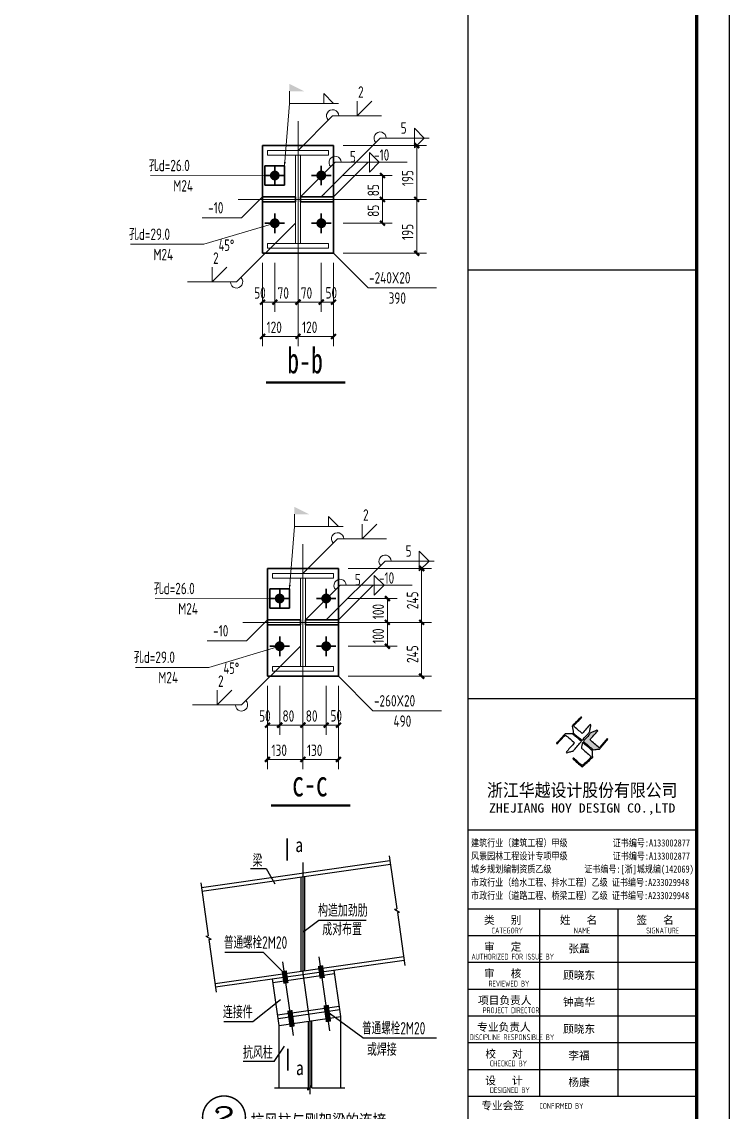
# Model space of a CAD drawing. Extents: x 2303022 to 2899168, y 17226141 to 18257813.
# Drawn here: x 2661636 to 2683310, y 17286689 to 17320104 of the extents above; entities that cross this region are included whole.
import ezdxf
from ezdxf.enums import TextEntityAlignment as Align

# ---------------------------------------------------------------- set-up
doc = ezdxf.new("R2010")
doc.units = 0
doc.header["$LTSCALE"] = 1000
doc.header["$MEASUREMENT"] = 0
doc.linetypes.add('ACAD_ISO02W100', pattern=[15, 12, -3])
doc.linetypes.add('ACAD_ISO04W100', pattern=[30.5, 24, -3, 0.5, -3])
doc.layers.get('Defpoints').update_dxf_attribs({"color": 250})
for name, color, linetype, lineweight in [('10', 7, 'Continuous', 35), ('1000', 2, 'Continuous', 35), ('尺寸标注', 9, 'Continuous', 18), ('焊缝标注', 9, 'Continuous', 18), ('编号标注', 9, 'Continuous', 18), ('螺栓孔标注', 9, 'Continuous', 18), ('钢板标注', 9, 'Continuous', 18)]:
    doc.layers.add(name, color=color, linetype=linetype, lineweight=lineweight)
for name, color, linetype in [('3T_WOOD', 21, 'Continuous'), ('PUB_TEXT', 7, 'Continuous'), ('PUB_TITLE', 4, 'Continuous'), ('TDB_中实线', 7, 'Continuous'), ('TDB_中心线', 1, 'ACAD_ISO04W100'), ('TDB_文字', 7, 'Continuous'), ('TDB_细实线', 3, 'Continuous'), ('TDB_虚线', 2, 'ACAD_ISO02W100'), ('TK', 4, 'Continuous')]:
    doc.layers.add(name, color=color, linetype=linetype)
doc.styles.add('-宋体', font='', dxfattribs={"width": 0.8})
doc.styles.add('COMP', font='COMPLEX.shx', dxfattribs={"bigfont": 'hztxt'})
doc.styles.add('HT', font='simhei.ttf', dxfattribs={"width": 0.7})
doc.styles.add('hztxt', font='Pkpmeng', dxfattribs={"width": 0.7, "bigfont": 'hztxt'})
doc.styles.add('TDB-HZDX', font='simplex.shx', dxfattribs={"width": 0.8, "bigfont": 'hzdx.shx'})
doc.styles.add('TDB-仿宋', font='', dxfattribs={"width": 0.8})
doc.styles.add('TDB_文字', font='gbxwxt.shx', dxfattribs={"width": 0.8, "bigfont": 'hzdx.shx'})
doc.styles.add('TSSD_Dimension', font='Tssdeng.shx', dxfattribs={"width": 0.7, "bigfont": 'hztxt.shx'})
doc.styles.add('TSSD_REIN', font='tssdeng.shx', dxfattribs={"width": 0.7, "bigfont": 'tssdchn.shx'})
doc.styles.add('图签宋体', font='', dxfattribs={"height": 300})
doc.styles.add('图签黑体', font='simhei.ttf', dxfattribs={"height": 550})
doc.styles.get('-宋体').set_extended_font_data('SimSun')
doc.styles.get('TDB-仿宋').set_extended_font_data('FangSong_GB2312')
doc.styles.get('图签宋体').set_extended_font_data('NSimSun')
doc.dimstyles.new('TDB_标准', dxfattribs={"dimtxt": 250, "dimasz": 130, "dimexe": 150, "dimexo": 200, "dimgap": 60, "dimtad": 1, "dimdec": 0, "dimzin": 0, "dimdsep": 46, "dimtxsty": 'TDB-HZDX', "dimblk1": 'ARCHTICK', "dimblk2": 'ARCHTICK', "dimsah": 1, "dimcen": 0.1, "dimdle": 150, "dimclrd": 3, "dimclre": 3, "dimclrt": 7, "dimadec": 0, "dimazin": 0, "dimtfac": 0.828571, "dimtdec": 0, "dimtofl": 0, "dimtmove": 0, "dimatfit": 3, "dimldrblk": 'ARCHTICK', "dimfxl": 0, "dimtolj": 1, "dimtzin": 5, "dimarcsym": 0})

# ---------------------------------------------------------------- blocks, each defined once
blk = doc.blocks.new('_ArchTick')
at = {"color": 0, "linetype": 'ByBlock', "const_width": 0.4}
blk.add_lwpolyline([(-0.5, -0.5), (0.5, 0.5)], dxfattribs=at)
blk = doc.blocks.new('*D21')
at = {"layer": 'Defpoints', "color": 0}
for p in [(-423824, 189344), (-422289, 189344), (-424702, 188125)]:
    blk.add_point(p, dxfattribs=at)
at = {"layer": 'TDB_细实线', "color": 3, "lineweight": -2}
for p, q in [((-422289, 187975), (-422289, 189494)), ((-423624, 189344), (-422139, 189344)), ((-424502, 188125), (-422139, 188125))]:
    blk.add_line(p, q, dxfattribs=at)
at = {"layer": 'TDB_细实线', "color": 3, "lineweight": -2, "xscale": 130, "yscale": 130, "zscale": 130}
for p, rotation in [((-422289, 189344), 90), ((-422289, 188125), 270)]:
    blk.add_blockref('_ArchTick', p, dxfattribs=dict(at, rotation=rotation))
at = {"layer": 'TDB_细实线', "color": 7, "insert": (-422474, 188734), "char_height": 250, "attachment_point": 5, "rotation": 90, "style": 'TDB-HZDX'}
blk.add_mtext('\\A1;180', dxfattribs=at)
blk = doc.blocks.new('_INDEX1')
at = {"const_width": 0.035}
blk.add_lwpolyline([(-0.5, 0, 1), (0.5, 0, 1)], format="xyb", close=True, dxfattribs=at)
at = {"style": 'COMP', "width": 2.333333}
blk.add_attdef('1', text='', height=0.5, dxfattribs=at).set_placement((-0.25, -0.25), (0.25, -0.25), align=Align.FIT)
blk = doc.blocks.new('A$C053D6479')
at = {"layer": 'PUB_TITLE'}
h = blk.add_hatch(color=256, dxfattribs=at)
h.dxf.hatch_style = 1
edge = h.paths.add_edge_path()
edge.add_spline(control_points=[(1026, 827), (1105, 920), (1188, 1008), (1266, 1102)], knot_values=[13, 13, 13, 13, 14, 14, 14, 14], degree=3, periodic=0)
edge.add_spline(control_points=[(1266, 1102), (1258, 1111), (1249, 1119), (1239, 1116)], knot_values=[12, 12, 12, 12, 13, 13, 13, 13], degree=3, periodic=0)
edge.add_spline(control_points=[(1239, 1116), (1210, 1107), (1179, 1092), (1144, 1077)], knot_values=[11, 11, 11, 11, 12, 12, 12, 12], degree=3, periodic=0)
edge.add_spline(control_points=[(1144, 1077), (1109, 1063), (1069, 1053), (1047, 1038)], knot_values=[10, 10, 10, 10, 11, 11, 11, 11], degree=3, periodic=0)
edge.add_spline(control_points=[(1047, 1038), (1028, 1026), (1007, 992), (991, 972)], knot_values=[9, 9, 9, 9, 10, 10, 10, 10], degree=3, periodic=0)
edge.add_spline(control_points=[(991, 972), (942, 913), (899, 868), (849, 810)], knot_values=[8, 8, 8, 8, 9, 9, 9, 9], degree=3, periodic=0)
edge.add_spline(control_points=[(849, 810), (842, 801), (822, 776), (822, 775)], knot_values=[7, 7, 7, 7, 8, 8, 8, 8], degree=3, periodic=0)
edge.add_spline(control_points=[(822, 775), (823, 771), (848, 752), (859, 744)], knot_values=[6, 6, 6, 6, 7, 7, 7, 7], degree=3, periodic=0)
edge.add_spline(control_points=[(859, 744), (949, 670), (1035, 592), (1122, 521)], knot_values=[5, 5, 5, 5, 6, 6, 6, 6], degree=3, periodic=0)
edge.add_spline(control_points=[(1122, 521), (1153, 527), (1185, 530), (1217, 533)], knot_values=[4, 4, 4, 4, 5, 5, 5, 5], degree=3, periodic=0)
edge.add_spline(control_points=[(1217, 533), (1246, 535), (1293, 532), (1316, 542)], knot_values=[3, 3, 3, 3, 4, 4, 4, 4], degree=3, periodic=0)
edge.add_spline(control_points=[(1316, 542), (1327, 547), (1338, 565), (1349, 579)], knot_values=[2, 2, 2, 2, 3, 3, 3, 3], degree=3, periodic=0)
edge.add_spline(control_points=[(1349, 579), (1423, 670), (1507, 759), (1572, 848)], knot_values=[1, 1, 1, 1, 2, 2, 2, 2], degree=3, periodic=0)
edge.add_spline(control_points=[(1572, 848), (1564, 852), (1561, 861), (1551, 862)], knot_values=[0, 0, 0, 0, 1, 1, 1, 1], degree=3, periodic=0)
edge.add_spline(control_points=[(1551, 862), (1469, 769), (1393, 671), (1310, 579)], knot_values=[15, 15, 15, 15, 16, 16, 16, 16], degree=3, periodic=0)
edge.add_spline(control_points=[(1310, 579), (1216, 662), (1118, 742), (1026, 827)], knot_values=[14, 14, 14, 14, 15, 15, 15, 15], degree=3, periodic=0)
at = {"layer": 'TK'}
for points, knots in [([(1031, 1298), (1066, 1286), (1054, 1262), (1045, 1224), (1036, 1188), (1031, 1158), (1024, 1121), (1020, 1104), (1017, 1085), (1012, 1071), (1004, 1052), (976, 1026), (956, 1003), (906, 946), (866, 899), (814, 839), (806, 829), (789, 806), (787, 806), (777, 804), (728, 856), (719, 864), (651, 922), (580, 978), (514, 1036), (509, 1106), (488, 1176), (479, 1247), (570, 1343), (663, 1436), (758, 1526), (764, 1523), (768, 1518), (774, 1515), (693, 1422), (599, 1343), (520, 1249), (607, 1171), (698, 1096), (789, 1021), (874, 1109), (950, 1206), (1031, 1298)], [0, 0, 0, 0, 1, 1, 1, 2, 2, 2, 3, 3, 3, 4, 4, 4, 5, 5, 5, 6, 6, 6, 7, 7, 7, 8, 8, 8, 9, 9, 9, 10, 10, 10, 11, 11, 11, 12, 12, 12, 13, 13, 13, 14, 14, 14, 14]), ([(555, 949), (624, 891), (699, 833), (760, 773), (689, 691), (614, 604), (539, 517), (529, 505), (516, 487), (506, 482), (492, 475), (469, 472), (452, 467), (416, 456), (383, 448), (342, 438), (323, 433), (297, 422), (293, 440), (291, 452), (313, 470), (322, 480), (400, 566), (477, 652), (553, 736), (460, 815), (366, 894), (270, 970), (183, 883), (101, 791), (16, 703), (-18, 714), (9, 735), (28, 755), (103, 838), (192, 930), (266, 1005), (319, 1009), (387, 1005), (442, 1007), (456, 1008), (472, 1011), (485, 1007), (507, 1000), (534, 967), (555, 949)], [0, 0, 0, 0, 1, 1, 1, 2, 2, 2, 3, 3, 3, 4, 4, 4, 5, 5, 5, 6, 6, 6, 7, 7, 7, 8, 8, 8, 9, 9, 9, 10, 10, 10, 11, 11, 11, 12, 12, 12, 13, 13, 13, 14, 14, 14, 15, 15, 15, 15]), ([(1551, 862), (1561, 861), (1564, 852), (1572, 848), (1507, 759), (1423, 670), (1349, 579), (1338, 565), (1327, 547), (1316, 542), (1293, 532), (1246, 535), (1217, 533), (1185, 530), (1153, 527), (1122, 521), (1035, 592), (949, 670), (859, 744), (848, 752), (823, 771), (822, 775), (822, 776), (842, 801), (849, 810), (899, 868), (942, 913), (991, 972), (1007, 992), (1028, 1026), (1047, 1038), (1069, 1053), (1109, 1063), (1144, 1077), (1179, 1092), (1210, 1107), (1239, 1116), (1249, 1119), (1258, 1111), (1266, 1102), (1188, 1008), (1105, 920), (1026, 827), (1118, 742), (1216, 662), (1310, 579), (1393, 671), (1469, 769), (1551, 862)], [0, 0, 0, 0, 1, 1, 1, 2, 2, 2, 3, 3, 3, 4, 4, 4, 5, 5, 5, 6, 6, 6, 7, 7, 7, 8, 8, 8, 9, 9, 9, 10, 10, 10, 11, 11, 11, 12, 12, 12, 13, 13, 13, 14, 14, 14, 15, 15, 15, 16, 16, 16, 16]), ([(1097, 490), (1100, 425), (1106, 361), (1107, 294), (1018, 207), (925, 121), (830, 33), (818, 21), (800, 0), (787, 0), (768, -1), (725, 49), (712, 60), (662, 103), (616, 143), (568, 186), (545, 207), (518, 224), (499, 250), (501, 259), (511, 261), (516, 267), (609, 192), (696, 111), (785, 33), (883, 118), (977, 208), (1070, 298), (992, 373), (892, 456), (803, 534), (791, 544), (768, 561), (766, 569), (761, 588), (776, 634), (780, 655), (785, 690), (788, 721), (795, 746), (897, 661), (998, 576), (1097, 490)], [0, 0, 0, 0, 1, 1, 1, 2, 2, 2, 3, 3, 3, 4, 4, 4, 5, 5, 5, 6, 6, 6, 7, 7, 7, 8, 8, 8, 9, 9, 9, 10, 10, 10, 11, 11, 11, 12, 12, 12, 13, 13, 13, 14, 14, 14, 14])]:
    blk.add_open_spline(points, degree=3, knots=knots, dxfattribs=at)
blk = doc.blocks.new('GeYuanFrame_52402328', base_point=(20.09, 4.53))
at = {"layer": 'PUB_TITLE'}
for points in [[(1433.09, 235.33), (1433.09, 292.73)], [(1457.09, 235.33), (1457.09, 292.73)]]:
    blk.add_lwpolyline(points, dxfattribs=at)
at = {"layer": 'TK'}
for p, q in [((1411.09, 316.93), (1481.09, 316.93)), ((1411.09, 284.53), (1481.09, 284.53)), ((1411.09, 276.33), (1481.09, 276.33)), ((1411.09, 268.13), (1481.09, 268.13)), ((1411.09, 259.93), (1481.09, 259.93)), ((1411.09, 251.73), (1481.09, 251.73)), ((1411.09, 243.53), (1481.09, 243.53)), ((1411.09, 235.33), (1481.09, 235.33)), ((1411.09, 235.33), (1481.09, 235.33))]:
    blk.add_line(p, q, dxfattribs=at)
blk.add_lwpolyline([(20.09, 4.53), (20.09, 598.53), (1491.09, 598.53), (1491.09, 4.53)], close=True, dxfattribs=at)
at = {"layer": 'TK', "const_width": 1}
blk.add_lwpolyline([(45.09, 588.53), (1481.09, 588.53), (1481.09, 14.53), (45.09, 14.53)], close=True, dxfattribs=at)
at = {"layer": 'TK'}
for points, const_width in [([(1411.09, 588.53), (1411.09, 14.53)], 0.4), ([(1411.09, 488.5), (1481.09, 488.5)], 0.35), ([(1411.09, 357.14), (1481.09, 357.14)], 0.35), ([(1411.09, 292.73), (1481.09, 292.73)], 0.35), ([(1411.09, 292.73), (1481.09, 292.73)], 0.35), ([(1411.09, 235.33), (1481.09, 235.33)], 0.35)]:
    blk.add_lwpolyline(points, dxfattribs=dict(at, const_width=const_width))
for points in [[(1411.09, 292.73), (1481.09, 292.73)], [(1411.09, 235.33), (1481.09, 235.33)]]:
    blk.add_lwpolyline(points, dxfattribs=at)
at = {"layer": 'PUB_TITLE', "xscale": 0.01000000000021828, "yscale": 0.01000000000021828, "zscale": 0.01}
blk.add_blockref('A$C053D6479', (1438.19, 336.27), dxfattribs=at)
at = {"layer": 'TK'}
for s, height, style, width, p in [('浙江华越设计股份有限公司', 3.96, 'HT', 0.9, (1446.07, 329.16)), ('ZHEJIANG HOY DESIGN CO.,LTD', 2.8, '图签黑体', 1.11, (1446.06, 323.29))]:
    blk.add_text(s, height=height, dxfattribs=dict(at, style=style, width=width)).set_placement(p, align=Align.MIDDLE)
for s, height, style, width, p in [('建筑行业（建筑工程）甲级           证书编号:A133002877', 2.2, '-宋体', 0.8, (1412, 311.83)), ('风景园林工程设计专项甲级           证书编号:A133002877', 2.2, '-宋体', 0.8, (1412, 307.81)), ('城乡规划编制资质乙级        证书编号:[浙]城规编(142069)', 2.2, '-宋体', 0.8, (1412, 303.82)), ('市政行业（给水工程、排水工程）乙级 证书编号:A233029948', 2.2, '-宋体', 0.8, (1412, 299.74)), ('市政行业（道路工程、桥梁工程）乙级 证书编号:A233029948', 2.2, '-宋体', 0.8, (1412, 295.69)), ('CATEGORY', 1.8, 'TSSD_REIN', 0.7, (1418.32, 285.17)), ('NAME', 1.8, 'TSSD_REIN', 0.7, (1443.51, 285.17)), ('SIGNATURE', 1.8, 'TSSD_REIN', 0.7, (1465.66, 285.17)), ('AUTHORIZED FOR ISSUE BY', 1.8, 'TSSD_REIN', 0.7, (1412.12, 277.17)), ('REVIEWED BY', 1.8, 'TSSD_REIN', 0.7, (1417.36, 268.91)), ('PROJECT DIRECTOR', 1.8, 'TSSD_REIN', 0.7, (1415.55, 260.74)), ('DISCIPLINE RESPONSIBLE BY', 1.8, 'TSSD_REIN', 0.7, (1411.57, 252.48)), ('CHECKED BY', 1.8, 'TSSD_REIN', 0.7, (1417.75, 244.44)), ('DESIGNED BY', 1.8, 'TSSD_REIN', 0.7, (1417.76, 236.27)), ('CONFIRMED BY', 1.8, 'TSSD_REIN', 0.7, (1432.94, 231.42))]:
    blk.add_text(s, height=height, dxfattribs=dict(at, style=style, width=width)).set_placement(p)
at = {"layer": 'TK', "style": '图签宋体'}
for s, p in [('类   别', (1415.97, 288.09)), ('姓   名', (1439.2, 288.09)), ('签   名', (1462.68, 288.09)), ('审   定', (1415.97, 279.89)), ('审   核', (1415.97, 271.69)), ('项目负责人', (1414.13, 263.49)), ('专业负责人', (1413.89, 255.29)), ('校   对', (1416.38, 247.09)), ('设   计', (1416.36, 238.89)), ('专业会签', (1415.12, 231.24))]:
    blk.add_text(s, height=2.4, dxfattribs=at).set_placement(p)
at = {"layer": 'TK', "char_height": 2.4, "width": 24, "attachment_point": 5, "style": '图签宋体'}
for s, insert in [('张矗', (1445.09, 280.4)), ('顾晓东', (1445.09, 272.23)), ('钟高华', (1445.09, 264.03)), ('顾晓东', (1445.09, 255.76)), ('李福', (1445.09, 247.63)), ('杨康', (1445.09, 239.43))]:
    blk.add_mtext(s, dxfattribs=dict(at, insert=insert))
blk = doc.blocks.new('435434534534')
at = {"layer": 'TDB_中实线'}
for p, q in [((-428737.1, 201659.8), (-423418.4, 202419.1)), ((-428723, 201560.8), (-423404.3, 202320.1)), ((-425928.8, 201959.7), (-425928.8, 199299.1)), ((-425828.8, 201974), (-425828.8, 199313.3)), ((-428350.7, 198953.3), (-423032, 199712.6)), ((-428336.6, 198854.3), (-423017.9, 199613.6)), ((-424836.3, 198216.8), (-424995.4, 199331.3)), ((-426574.7, 197968.6), (-426733.8, 199083.1)), ((-426588.8, 198067.6), (-424850.5, 198315.8)), ((-426574.7, 197968.6), (-424836.3, 198216.8)), ((-426546.4, 197770.6), (-424808.1, 198018.8)), ((-424808.1, 198018.8), (-424836.3, 198216.8)), ((-424808.1, 196012.4), (-424808.1, 198018.8)), ((-426546.4, 197770.6), (-426574.7, 197968.6)), ((-426546.4, 196012.4), (-426546.4, 197770.6)), ((-426044.4, 192521.1), (-423824.1, 192521.1)), ((-426044.4, 192421.1), (-426044.4, 192521.1)), ((-423824.1, 192421.1), (-423824.1, 192521.1)), ((-426044.4, 192421.1), (-423824.1, 192421.1)), ((-425944.4, 192421.1), (-425944.4, 189444.2)), ((-424984.3, 192277.2), (-425128.2, 192421.1)), ((-424984.3, 192421.1), (-424984.3, 189444.2)), ((-424884.3, 192421.1), (-424884.3, 189444.2)), ((-424884.3, 192277.2), (-424740.4, 192421.1)), ((-423924.1, 192421.1), (-423924.1, 189444.2)), ((-426044.4, 189444.2), (-423824.1, 189444.2)), ((-426044.4, 189444.2), (-426044.4, 189344.2)), ((-424984.3, 189588.1), (-425128.2, 189444.2)), ((-424884.3, 189588.1), (-424740.4, 189444.2)), ((-423824.1, 189444.2), (-423824.1, 189344.2)), ((-426498.1, 188224.5), (-424646.1, 189344.2)), ((-426470.2, 188124.5), (-424618.2, 189244.2)), ((-426044.4, 189344.2), (-423824.1, 189344.2)), ((-424618.2, 189244.2), (-423985.1, 189244.2)), ((-423985.1, 189244.2), (-423985.1, 189344.2)), ((-427297.1, 188224.5), (-426498.1, 188224.5)), ((-427297.1, 188224.5), (-427297.1, 188124.5)), ((-427721.5, 188124.5), (-424701.5, 188124.5)), ((-427721.5, 188124.5), (-427721.5, 187974.5)), ((-427721.5, 187974.5), (-424701.5, 187974.5)), ((-427596, 187974.5), (-427596, 186139.1)), ((-427496, 187974.5), (-427496, 186139.1)), ((-424927, 187974.5), (-424927, 186139.1)), ((-424827, 187974.5), (-424827, 186139.1)), ((-424701.5, 188124.5), (-424701.5, 187974.5))]:
    blk.add_line(p, q, dxfattribs=at)
for points, const_width in [([(-426315.3, 203043.6), (-426315.3, 203043.6), (-426315.3, 202418.5)], 50), ([(-426301.5, 197117.7), (-426301.5, 197117.7), (-426301.5, 196492.7)], 50), ([(-426638.3, 184876.9), (-425805.5, 184876.9)], 60)]:
    blk.add_lwpolyline(points, dxfattribs=dict(at, const_width=const_width))
at = {"layer": 'TDB_中心线', "ltscale": 30}
for p, q in [((-425878.8, 202367.4), (-425878.8, 199306.2)), ((-426140.1, 197482.4), (-426436.8, 199560.2)), ((-425116.6, 197622), (-425414.1, 199706.2)), ((-425677.3, 197894.7), (-425878.8, 199306.2)), ((-425677.3, 197894.7), (-425677.3, 195835.7)), ((-424934.3, 192733.1), (-424934.3, 189198.2)), ((-424319.9, 188893.3), (-424319.9, 189796.6)), ((-426825.9, 187622.1), (-426825.9, 188576.9)), ((-426211.5, 188525.1), (-426211.5, 185841.3))]:
    blk.add_line(p, q, dxfattribs=at)
at = {"layer": 'TDB_细实线'}
for p, q in [((-423437, 202549), (-423224.4, 201059.8)), ((-427346.6, 202198.6), (-426911.5, 202198.6)), ((-426911.5, 202198.6), (-426662.8, 201763.6)), ((-428755.7, 201789.6), (-428543.1, 200300.5)), ((-423287.5, 201050.8), (-423224.4, 201059.8)), ((-423287.5, 201050.8), (-423145.9, 200961.9)), ((-423209.1, 200952.9), (-423145.9, 200961.9)), ((-423209.1, 200952.9), (-422996.5, 199463.7)), ((-425878.8, 200395.8), (-425422.2, 200743.2)), ((-425422.2, 200743.2), (-424089.6, 200743.2)), ((-428606.2, 200291.5), (-428543.1, 200300.5)), ((-428606.2, 200291.5), (-428464.6, 200202.6)), ((-428527.8, 200193.6), (-428464.6, 200202.6)), ((-428527.8, 200193.6), (-428315.2, 198704.4)), ((-428075.7, 199840.7), (-426996.6, 199840.7)), ((-426996.6, 199840.7), (-426390.1, 199233.2)), ((-427289.5, 197879.2), (-426508.9, 198501.8)), ((-424181.5, 197422.4), (-425194.2, 198165.7)), ((-428103.8, 197879.2), (-427289.5, 197879.2)), ((-424181.5, 197422.4), (-422105, 197422.4)), ((-426682.7, 196757.3), (-426387.8, 197181.7)), ((-426682.7, 196757.3), (-427556.7, 196757.3)), ((-426674.1, 196012.4), (-425731.3, 196012.4)), ((-425731.3, 195948.5), (-425623.3, 196076.2)), ((-425731.3, 195948.5), (-425731.3, 196012.4)), ((-425623.3, 196012.4), (-425623.3, 196076.2)), ((-425623.3, 196012.4), (-424688.7, 196012.4)), ((-426288.7, 192888.9), (-425853.6, 192888.9)), ((-425853.6, 192888.9), (-425605, 192453.8)), ((-426341.6, 191581.5), (-427674.1, 191581.5)), ((-424621.9, 190730.6), (-426341.6, 191581.5)), ((-425653.2, 190870.4), (-426341.6, 191581.5)), ((-427279.9, 190729.1), (-429032.1, 190729.1)), ((-428437.1, 189655.7), (-426715, 189655.4)), ((-426715, 189655.4), (-425881.8, 188553.1)), ((-423804.1, 188322.4), (-424319.9, 189244.2)), ((-428978.9, 188671.1), (-427899.7, 188671.1)), ((-427899.7, 188671.1), (-426825.9, 188124.5)), ((-423804.1, 188322.4), (-422725, 188322.4)), ((-427737.6, 186806.2), (-427442.7, 187230.6)), ((-427737.6, 186806.2), (-428611.6, 186806.2)), ((-427814.8, 186139.1), (-426287.1, 186139.1)), ((-426287.1, 186139.1), (-426240.3, 186290.4)), ((-426240.3, 186290.4), (-426189.3, 186001.6)), ((-426189.3, 186001.6), (-426133.1, 186138.2)), ((-426133.1, 186138.2), (-424613.7, 186138.2))]:
    blk.add_line(p, q, dxfattribs=at)
at = {"layer": 'TDB_细实线', "const_width": 150}
for points in [[(-426350.3, 198954.8), (-426401.1, 199310.3)], [(-425327.7, 199100.8), (-425378.5, 199456.3)], [(-425152.3, 197871.9), (-425219.3, 198341.8)], [(-426175.8, 197732.3), (-426242, 198195.8)], [(-424319.9, 189145.7), (-424319.9, 189544.2)], [(-426825.9, 187874.5), (-426825.9, 188324.5)]]:
    blk.add_lwpolyline(points, dxfattribs=at)
at = {"layer": 'TDB_细实线'}
blk.add_lwpolyline([(-428564.1, 190729.1, 117, 0, 0), (-429032.1, 190729.1, 0, 0, 0)], format="xyseb", dxfattribs=at)
at = {"layer": 'TDB_虚线', "ltscale": 300}
for p, q in [((-426719.7, 198984.1), (-424981.3, 199232.3)), ((-425727.3, 197887.6), (-425727.3, 195953.3)), ((-425627.3, 197901.9), (-425627.3, 196071.4))]:
    blk.add_line(p, q, dxfattribs=at)
at = {"layer": 'PUB_TEXT'}
ref = blk.add_blockref('_INDEX1', (-428098.2, 195176.8), dxfattribs=dict(at, xscale=1209.600000000093, yscale=1209.599999999977, zscale=1209.6))
ref.add_attrib('1', '2', dxfattribs={"layer": '0', "height": 604.8, "style": 'COMP', "width": 1.5}).set_placement((-428400.6, 194874.4), (-427795.8, 194874.4), align=Align.FIT)
at = {"layer": 'TDB_中实线', "style": 'TDB_文字', "width": 0.8}
blk.add_text('（柱顶通过弹簧钢板与刚架梁连接）', height=300, dxfattribs=at).set_placement((-427677.8, 194155.3))
at = {"layer": 'TDB_文字'}
for s, height, style, width, p in [('a', 400, 'TDB-仿宋', 0.8, (-426086.4, 202660)), ('梁', 350, 'TDB-HZDX', 0.8, (-427290.9, 202243.5)), ('构造加劲肋', 350, 'TDB-HZDX', 0.8, (-425447.1, 200836.5)), ('成对布置', 350, 'TDB-HZDX', 0.8, (-425327.2, 200309.3)), ('普通螺栓2M20', 350, 'TSSD_REIN', 0.7, (-428100.6, 199933.9)), ('连接件', 350, 'TDB-HZDX', 0.8, (-428128.8, 197972.4)), ('普通螺栓2M20', 350, 'TSSD_Dimension', 0.7, (-424206.4, 197515.6)), ('抗风柱', 350, 'TDB-HZDX', 0.8, (-427562.4, 196831.3)), ('或焊接', 350, 'TDB-HZDX', 0.8, (-424068.4, 196913.3)), ('a', 400, 'TDB-仿宋', 0.8, (-426068.4, 196370.9)), ('抗风柱与刚架梁的连接', 350, 'TDB-仿宋', 0.8, (-427345, 194910.1)), ('梁', 350, 'TDB-HZDX', 0.8, (-426233.1, 192933.7)), ('构造加劲肋', 350, 'TDB-HZDX', 0.8, (-427665.9, 191674.7)), ('外侧方向', 350, 'TDB-HZDX', 0.8, (-428446.2, 190833.7)), ('弹簧钢板', 350, 'TDB-HZDX', 0.8, (-428149.4, 189709.4)), ('（t=8）', 250, 'TDB-HZDX', 0.8, (-428149.4, 189339.1)), ('普通螺栓2M20', 350, 'TSSD_Dimension', 0.7, (-429003.8, 188764.3)), ('普通螺栓', 350, 'TDB-HZDX', 0.8, (-423829, 188415.7)), ('抗风柱', 350, 'TDB-HZDX', 0.8, (-428617.3, 186880.2)), ('a-a', 350, 'TDB-仿宋', 0.8, (-426515.8, 185022.5))]:
    blk.add_text(s, height=height, dxfattribs=dict(at, style=style, width=width)).set_placement(p)
at = {"layer": 'TDB_细实线'}
dim = blk.add_linear_dim(base=(-422289.1, 189344.2), p1=(-424701.5, 188124.5), p2=(-423824.1, 189344.2), angle=90, text='180', dimstyle='TDB_标准', dxfattribs=at)
dim.commit()
dim.dimension.update_dxf_attribs({"geometry": '*D21', "text_midpoint": (-422474.1, 188734.4)})

msp = doc.modelspace()

# ---------------------------------------------------------------- linework, layer by layer
at = {"layer": '10'}
for p, q in [((2669386.2, 17315094), (2669386.2, 17315694)), ((2670811.2, 17315094), (2670811.2, 17315694)), ((2669086.2, 17315394), (2669686.2, 17315394)), ((2670511.2, 17315394), (2671111.2, 17315394)), ((2669386.2, 17313631.5), (2669386.2, 17314231.5)), ((2670811.2, 17313631.5), (2670811.2, 17314231.5)), ((2669086.2, 17313931.5), (2669686.2, 17313931.5)), ((2670511.2, 17313931.5), (2671111.2, 17313931.5)), ((2669536.9, 17302130.7), (2669536.9, 17302730.7)), ((2670961.9, 17302130.7), (2670961.9, 17302730.7)), ((2669236.9, 17302430.7), (2669836.9, 17302430.7)), ((2670661.9, 17302430.7), (2671261.9, 17302430.7)), ((2669536.9, 17300668.2), (2669536.9, 17301268.2)), ((2670961.9, 17300668.2), (2670961.9, 17301268.2)), ((2669236.9, 17300968.2), (2669836.9, 17300968.2)), ((2670661.9, 17300968.2), (2671261.9, 17300968.2))]:
    msp.add_line(p, q, dxfattribs=at)
at = {"layer": '10', "const_width": 150}
for points in [[(2669461.2, 17315394, 1), (2669311.2, 17315394, 1), (2669461.2, 17315394, 1)], [(2670886.2, 17315394, 1), (2670736.2, 17315394, 1), (2670886.2, 17315394, 1)], [(2669461.2, 17313931.5, 1), (2669311.2, 17313931.5, 1), (2669461.2, 17313931.5, 1)], [(2670886.2, 17313931.5, 1), (2670736.2, 17313931.5, 1), (2670886.2, 17313931.5, 1)], [(2669611.9, 17302430.7, 1), (2669461.9, 17302430.7, 1), (2669611.9, 17302430.7, 1)], [(2671036.9, 17302430.7, 1), (2670886.9, 17302430.7, 1), (2671036.9, 17302430.7, 1)], [(2669611.9, 17300968.2, 1), (2669461.9, 17300968.2, 1), (2669611.9, 17300968.2, 1)], [(2671036.9, 17300968.2, 1), (2670886.9, 17300968.2, 1), (2671036.9, 17300968.2, 1)]]:
    msp.add_lwpolyline(points, format="xyb", close=True, dxfattribs=at)
at = {"layer": '10', "const_width": 67.5}
for points in [[(2669119.5, 17309053.2), (2671549.5, 17309053.2)], [(2669270.2, 17296089.9), (2671700.2, 17296089.9)]]:
    msp.add_lwpolyline(points, dxfattribs=at)
at = {"layer": '1000'}
for p, q in [((2671186.2, 17316312.8), (2669011.2, 17316312.8)), ((2669011.2, 17316312.8), (2669011.2, 17313012.8)), ((2671186.2, 17313012.8), (2671186.2, 17316312.8)), ((2669686.2, 17315694), (2669086.2, 17315694)), ((2669086.2, 17315694), (2669086.2, 17315094)), ((2669686.2, 17315094), (2669686.2, 17315694)), ((2669086.2, 17315094), (2669686.2, 17315094)), ((2670023.7, 17314737.8), (2669011.2, 17314737.8)), ((2669011.2, 17314737.8), (2669011.2, 17314587.8)), ((2670023.7, 17314587.8), (2670023.7, 17314737.8)), ((2671186.2, 17314737.8), (2670173.7, 17314737.8)), ((2670173.7, 17314737.8), (2670173.7, 17314587.8)), ((2671186.2, 17314587.8), (2671186.2, 17314737.8)), ((2669011.2, 17314587.8), (2670023.7, 17314587.8)), ((2670173.7, 17314587.8), (2671186.2, 17314587.8)), ((2669011.2, 17313012.8), (2671186.2, 17313012.8)), ((2671336.9, 17303349.5), (2669161.9, 17303349.5)), ((2669161.9, 17303349.5), (2669161.9, 17300049.5)), ((2671336.9, 17300049.5), (2671336.9, 17303349.5)), ((2669836.9, 17302730.7), (2669236.9, 17302730.7)), ((2669236.9, 17302730.7), (2669236.9, 17302130.7)), ((2669836.9, 17302130.7), (2669836.9, 17302730.7)), ((2669236.9, 17302130.7), (2669836.9, 17302130.7)), ((2670174.4, 17301774.5), (2669161.9, 17301774.5)), ((2669161.9, 17301774.5), (2669161.9, 17301624.5)), ((2669161.9, 17301624.5), (2670174.4, 17301624.5)), ((2670174.4, 17301624.5), (2670174.4, 17301774.5)), ((2671336.9, 17301774.5), (2670324.4, 17301774.5)), ((2670324.4, 17301774.5), (2670324.4, 17301624.5)), ((2670324.4, 17301624.5), (2671336.9, 17301624.5)), ((2671336.9, 17301624.5), (2671336.9, 17301774.5)), ((2669161.9, 17300049.5), (2671336.9, 17300049.5))]:
    msp.add_line(p, q, dxfattribs=at)
at = {"layer": '尺寸标注', "color": 0}
for p, q in [((2671486.2, 17316312.8), (2674036.2, 17316312.8)), ((2673736.2, 17314662.8), (2673736.2, 17316312.8)), ((2671486.2, 17315394), (2672986.2, 17315394)), ((2672686.2, 17314662.8), (2672686.2, 17315394)), ((2671486.2, 17314662.8), (2672986.2, 17314662.8)), ((2671486.2, 17314662.8), (2672986.2, 17314662.8)), ((2671486.2, 17314662.8), (2674036.2, 17314662.8)), ((2671486.2, 17314662.8), (2674036.2, 17314662.8)), ((2672686.2, 17313931.5), (2672686.2, 17314662.8)), ((2673736.2, 17313012.8), (2673736.2, 17314662.8)), ((2671486.2, 17313931.5), (2672986.2, 17313931.5)), ((2671486.2, 17313012.8), (2674036.2, 17313012.8)), ((2669011.2, 17312712.8), (2669011.2, 17311212.8)), ((2669011.2, 17312712.8), (2669011.2, 17310162.8)), ((2669386.2, 17312712.8), (2669386.2, 17311212.8)), ((2669386.2, 17312712.8), (2669386.2, 17311212.8)), ((2670098.7, 17312712.8), (2670098.7, 17311212.8)), ((2670098.7, 17312712.8), (2670098.7, 17311212.8)), ((2670098.7, 17312712.8), (2670098.7, 17310162.8)), ((2670098.7, 17312712.8), (2670098.7, 17310162.8)), ((2670811.2, 17312712.8), (2670811.2, 17311212.8)), ((2670811.2, 17312712.8), (2670811.2, 17311212.8)), ((2671186.2, 17312712.8), (2671186.2, 17311212.8)), ((2671186.2, 17312712.8), (2671186.2, 17310162.8)), ((2669011.2, 17311512.8), (2669386.2, 17311512.8)), ((2669386.2, 17311512.8), (2670098.7, 17311512.8)), ((2670098.7, 17311512.8), (2670811.2, 17311512.8)), ((2670811.2, 17311512.8), (2671186.2, 17311512.8)), ((2669011.2, 17310462.8), (2670098.7, 17310462.8)), ((2670098.7, 17310462.8), (2671186.2, 17310462.8)), ((2671636.9, 17303349.5), (2674186.9, 17303349.5)), ((2673886.9, 17301699.5), (2673886.9, 17303349.5)), ((2671636.9, 17302430.7), (2673136.9, 17302430.7)), ((2672836.9, 17301699.5), (2672836.9, 17302430.7)), ((2671636.9, 17301699.5), (2673136.9, 17301699.5)), ((2671636.9, 17301699.5), (2673136.9, 17301699.5)), ((2671636.9, 17301699.5), (2674186.9, 17301699.5)), ((2671636.9, 17301699.5), (2674186.9, 17301699.5)), ((2672836.9, 17300968.2), (2672836.9, 17301699.5)), ((2673886.9, 17300049.5), (2673886.9, 17301699.5)), ((2671636.9, 17300968.2), (2673136.9, 17300968.2)), ((2671636.9, 17300049.5), (2674186.9, 17300049.5)), ((2669161.9, 17299749.5), (2669161.9, 17298249.5)), ((2669161.9, 17299749.5), (2669161.9, 17297199.5)), ((2669536.9, 17299749.5), (2669536.9, 17298249.5)), ((2669536.9, 17299749.5), (2669536.9, 17298249.5)), ((2670249.4, 17299749.5), (2670249.4, 17298249.5)), ((2670249.4, 17299749.5), (2670249.4, 17298249.5)), ((2670249.4, 17299749.5), (2670249.4, 17297199.5)), ((2670249.4, 17299749.5), (2670249.4, 17297199.5)), ((2670961.9, 17299749.5), (2670961.9, 17298249.5)), ((2670961.9, 17299749.5), (2670961.9, 17298249.5)), ((2671336.9, 17299749.5), (2671336.9, 17298249.5)), ((2671336.9, 17299749.5), (2671336.9, 17297199.5)), ((2669161.9, 17298549.5), (2669536.9, 17298549.5)), ((2669536.9, 17298549.5), (2670249.4, 17298549.5)), ((2670249.4, 17298549.5), (2670961.9, 17298549.5)), ((2670961.9, 17298549.5), (2671336.9, 17298549.5)), ((2669161.9, 17297499.5), (2670249.4, 17297499.5)), ((2670249.4, 17297499.5), (2671336.9, 17297499.5))]:
    msp.add_line(p, q, dxfattribs=at)
at = {"layer": '尺寸标注', "color": 3}
for p, q in [((2671036.2, 17316162.8), (2669161.2, 17316162.8)), ((2669161.2, 17316162.8), (2669161.2, 17316012.8)), ((2669161.2, 17316012.8), (2671036.2, 17316012.8)), ((2670023.7, 17313312.8), (2670023.7, 17316012.8)), ((2670173.7, 17313312.8), (2670173.7, 17316012.8)), ((2671036.2, 17316012.8), (2671036.2, 17316162.8)), ((2671036.2, 17313312.8), (2669161.2, 17313312.8)), ((2669161.2, 17313312.8), (2669161.2, 17313162.8)), ((2671036.2, 17313162.8), (2671036.2, 17313312.8)), ((2669161.2, 17313162.8), (2671036.2, 17313162.8)), ((2671186.9, 17303199.5), (2669311.9, 17303199.5)), ((2669311.9, 17303199.5), (2669311.9, 17303049.5)), ((2669311.9, 17303049.5), (2671186.9, 17303049.5)), ((2670174.4, 17300349.5), (2670174.4, 17303049.5)), ((2670324.4, 17300349.5), (2670324.4, 17303049.5)), ((2671186.9, 17303049.5), (2671186.9, 17303199.5)), ((2671186.9, 17300349.5), (2669311.9, 17300349.5)), ((2669311.9, 17300349.5), (2669311.9, 17300199.5)), ((2671186.9, 17300199.5), (2671186.9, 17300349.5)), ((2669311.9, 17300199.5), (2671186.9, 17300199.5))]:
    msp.add_line(p, q, dxfattribs=at)
at = {"layer": '尺寸标注', "color": 0, "const_width": 67.5}
for points in [[(2673661.2, 17316387.8), (2673811.2, 17316237.8)], [(2672611.2, 17315469), (2672761.2, 17315319)], [(2672611.2, 17314737.8), (2672761.2, 17314587.8)], [(2672611.2, 17314737.8), (2672761.2, 17314587.8)], [(2673661.2, 17314737.8), (2673811.2, 17314587.8)], [(2673661.2, 17314737.8), (2673811.2, 17314587.8)], [(2672611.2, 17314006.5), (2672761.2, 17313856.5)], [(2673661.2, 17313087.8), (2673811.2, 17312937.8)], [(2668936.2, 17311437.8), (2669086.2, 17311587.8)], [(2669311.2, 17311437.8), (2669461.2, 17311587.8)], [(2669311.2, 17311437.8), (2669461.2, 17311587.8)], [(2670023.7, 17311437.8), (2670173.7, 17311587.8)], [(2670023.7, 17311437.8), (2670173.7, 17311587.8)], [(2670736.2, 17311437.8), (2670886.2, 17311587.8)], [(2670736.2, 17311437.8), (2670886.2, 17311587.8)], [(2671111.2, 17311437.8), (2671261.2, 17311587.8)], [(2668936.2, 17310387.8), (2669086.2, 17310537.8)], [(2670023.7, 17310387.8), (2670173.7, 17310537.8)], [(2670023.7, 17310387.8), (2670173.7, 17310537.8)], [(2671111.2, 17310387.8), (2671261.2, 17310537.8)], [(2673811.9, 17303424.5), (2673961.9, 17303274.5)], [(2672761.9, 17302505.7), (2672911.9, 17302355.7)], [(2672761.9, 17301774.5), (2672911.9, 17301624.5)], [(2672761.9, 17301774.5), (2672911.9, 17301624.5)], [(2673811.9, 17301774.5), (2673961.9, 17301624.5)], [(2673811.9, 17301774.5), (2673961.9, 17301624.5)], [(2672761.9, 17301043.2), (2672911.9, 17300893.2)], [(2673811.9, 17300124.5), (2673961.9, 17299974.5)], [(2669086.9, 17298474.5), (2669236.9, 17298624.5)], [(2669461.9, 17298474.5), (2669611.9, 17298624.5)], [(2669461.9, 17298474.5), (2669611.9, 17298624.5)], [(2670174.4, 17298474.5), (2670324.4, 17298624.5)], [(2670174.4, 17298474.5), (2670324.4, 17298624.5)], [(2670886.9, 17298474.5), (2671036.9, 17298624.5)], [(2670886.9, 17298474.5), (2671036.9, 17298624.5)], [(2671261.9, 17298474.5), (2671411.9, 17298624.5)], [(2669086.9, 17297424.5), (2669236.9, 17297574.5)], [(2670174.4, 17297424.5), (2670324.4, 17297574.5)], [(2670174.4, 17297424.5), (2670324.4, 17297574.5)], [(2671261.9, 17297424.5), (2671411.9, 17297574.5)]]:
    msp.add_lwpolyline(points, dxfattribs=at)
at = {"layer": '焊缝标注', "color": 0}
for p, q in [((2669835.7, 17317602.5), (2669835.7, 17317977.5)), ((2670885.7, 17317902.5), (2671185.7, 17317602.5)), ((2670885.7, 17317602.5), (2670885.7, 17317902.5)), ((2671909.7, 17317223), (2671909.7, 17317673)), ((2671909.7, 17317223), (2672359.7, 17317673)), ((2669686.2, 17315694), (2669835.7, 17317602.5)), ((2669835.7, 17317602.5), (2671335.7, 17317602.5)), ((2670098.7, 17316162.8), (2671159.7, 17317223)), ((2671159.7, 17317223), (2672659.7, 17317223)), ((2673665, 17316840.2), (2673965, 17316540.2)), ((2673665, 17316540.2), (2673665, 17316840.2)), ((2670811.2, 17314737.8), (2672615, 17316540.2)), ((2672615, 17316540.2), (2674115, 17316540.2)), ((2673665, 17316240.2), (2673965, 17316540.2)), ((2673665, 17316540.2), (2673665, 17316240.2)), ((2672284.7, 17316098), (2672584.7, 17315798)), ((2672284.7, 17315798), (2672284.7, 17316098)), ((2670173.7, 17314737.8), (2671234.7, 17315798)), ((2671234.7, 17315798), (2672734.7, 17315798)), ((2672284.7, 17315498), (2672584.7, 17315798)), ((2672284.7, 17315798), (2672284.7, 17315498)), ((2670023.7, 17313931.5), (2668216.9, 17312132)), ((2667466.9, 17312132), (2667466.9, 17312582)), ((2667466.9, 17312132), (2667916.9, 17312582)), ((2668216.9, 17312132), (2666716.9, 17312132)), ((2669986.4, 17304639.2), (2669986.4, 17305014.2)), ((2671036.4, 17304939.2), (2671336.4, 17304639.2)), ((2671036.4, 17304639.2), (2671036.4, 17304939.2)), ((2669836.9, 17302730.7), (2669986.4, 17304639.2)), ((2669986.4, 17304639.2), (2671486.4, 17304639.2)), ((2672060.5, 17304259.7), (2672060.5, 17304709.7)), ((2672060.5, 17304259.7), (2672510.5, 17304709.7)), ((2670249.4, 17303199.5), (2671310.5, 17304259.7)), ((2671310.5, 17304259.7), (2672810.5, 17304259.7)), ((2673815.7, 17303876.9), (2674115.7, 17303576.9)), ((2673815.7, 17303576.9), (2673815.7, 17303876.9)), ((2670961.9, 17301774.5), (2672765.7, 17303576.9)), ((2672765.7, 17303576.9), (2674265.7, 17303576.9)), ((2673815.7, 17303276.9), (2674115.7, 17303576.9)), ((2673815.7, 17303576.9), (2673815.7, 17303276.9)), ((2672435.5, 17303134.7), (2672735.5, 17302834.7)), ((2672435.5, 17302834.7), (2672435.5, 17303134.7)), ((2670324.4, 17301774.5), (2671385.5, 17302834.7)), ((2671385.5, 17302834.7), (2672885.5, 17302834.7)), ((2672435.5, 17302534.7), (2672735.5, 17302834.7)), ((2672435.5, 17302834.7), (2672435.5, 17302534.7)), ((2670174.4, 17300968.2), (2668367.7, 17299168.7)), ((2667617.7, 17299168.7), (2667617.7, 17299618.7)), ((2667617.7, 17299168.7), (2668067.7, 17299618.7)), ((2668367.7, 17299168.7), (2666867.7, 17299168.7))]:
    msp.add_line(p, q, dxfattribs=at)
for centre, start, end in [((2671159.7, 17317223), 0, 224.97719), ((2672615, 17316540.2), 0, 224.97719), ((2671234.7, 17315798), 0, 224.97719), ((2668216.9, 17312132), 180, 44.88595), ((2671310.5, 17304259.7), 0, 224.97719), ((2672765.7, 17303576.9), 0, 224.97719), ((2671385.5, 17302834.7), 0, 224.97719), ((2668367.7, 17299168.7), 180, 44.88595)]:
    msp.add_arc(centre, 187.5, start, end, dxfattribs=at)
for points in [[(2669835.7, 17317977.5), (2670285.7, 17317977.5), (2669835.7, 17318202.5)], [(2670098.7, 17316162.8), (2670220.7, 17316252.9), (2670188.9, 17316284.7)], [(2669686.2, 17315694), (2669726.9, 17315807.8), (2669663, 17315810.8)], [(2670173.7, 17314737.8), (2670295.7, 17314827.9), (2670263.9, 17314859.7)], [(2670811.2, 17314737.8), (2670933.2, 17314827.9), (2670901.4, 17314859.7)], [(2670023.7, 17313931.5), (2669901.5, 17313841.6), (2669933.3, 17313809.7)], [(2669986.4, 17305014.2), (2670436.4, 17305014.2), (2669986.4, 17305239.2)], [(2670249.4, 17303199.5), (2670371.4, 17303289.6), (2670339.6, 17303321.4)], [(2669836.9, 17302730.7), (2669877.6, 17302844.5), (2669813.8, 17302847.5)], [(2670324.4, 17301774.5), (2670446.4, 17301864.6), (2670414.6, 17301896.4)], [(2670961.9, 17301774.5), (2671083.9, 17301864.6), (2671052.1, 17301896.4)], [(2670174.4, 17300968.2), (2670052.2, 17300878.3), (2670084, 17300846.4)]]:
    msp.add_solid(points, dxfattribs=at)
at = {"layer": '编号标注', "color": 0}
for p, q in [((2670098.7, 17312262.8), (2670098.7, 17317062.8)), ((2668261.2, 17314662.8), (2671936.2, 17314662.8)), ((2670249.4, 17299299.5), (2670249.4, 17304099.5)), ((2668411.9, 17301699.5), (2672086.9, 17301699.5))]:
    msp.add_line(p, q, dxfattribs=at)
at = {"layer": '螺栓孔标注', "color": 0}
for p, q in [((2669386.2, 17315386.5), (2665573.9, 17315390.8)), ((2669386.2, 17313931.5), (2667214.8, 17313284.7)), ((2667214.8, 17313284.7), (2664964.8, 17313284.7)), ((2669536.9, 17302423.2), (2665724.6, 17302427.5)), ((2669536.9, 17300968.2), (2667365.5, 17300321.4)), ((2667365.5, 17300321.4), (2665115.5, 17300321.4))]:
    msp.add_line(p, q, dxfattribs=at)
at = {"layer": '螺栓孔标注', "color": 0, "const_width": 15}
for points in [[(2669393.7, 17315394, 1), (2669378.7, 17315394, 1), (2669393.7, 17315394, 1)], [(2669393.7, 17313931.5, 1), (2669378.7, 17313931.5, 1), (2669393.7, 17313931.5, 1)], [(2669544.4, 17302430.7, 1), (2669529.4, 17302430.7, 1), (2669544.4, 17302430.7, 1)], [(2669544.4, 17300968.2, 1), (2669529.4, 17300968.2, 1), (2669544.4, 17300968.2, 1)]]:
    msp.add_lwpolyline(points, format="xyb", close=True, dxfattribs=at)
at = {"layer": '钢板标注', "color": 0}
for p, q in [((2671186.2, 17314737.8), (2672247.2, 17315798)), ((2672247.2, 17315798), (2673447.2, 17315798)), ((2669011.2, 17314737.8), (2668365.6, 17314094.8)), ((2669018.7, 17314737.8), (2669018.7, 17314737.8)), ((2671193.7, 17314737.8), (2671193.7, 17314737.8)), ((2668365.6, 17314094.8), (2667165.6, 17314094.8)), ((2671186.2, 17313012.8), (2672243.9, 17311949.2)), ((2671193.7, 17313012.8), (2671193.7, 17313012.8)), ((2672243.9, 17311949.2), (2674343.9, 17311949.2)), ((2671336.9, 17301774.5), (2672398, 17302834.7)), ((2672398, 17302834.7), (2673598, 17302834.7)), ((2669161.9, 17301774.5), (2668516.3, 17301131.5)), ((2669169.4, 17301774.5), (2669169.4, 17301774.5)), ((2671344.4, 17301774.5), (2671344.4, 17301774.5)), ((2668516.3, 17301131.5), (2667316.3, 17301131.5)), ((2671336.9, 17300049.5), (2672394.6, 17298985.9)), ((2671344.4, 17300049.5), (2671344.4, 17300049.5)), ((2672394.6, 17298985.9), (2674494.6, 17298985.9))]:
    msp.add_line(p, q, dxfattribs=at)
for centre, start, end in [((2669011.2, 17314737.8), 0, 180), ((2669011.2, 17314737.8), 180, 0), ((2671186.2, 17314737.8), 0, 180), ((2671186.2, 17314737.8), 180, 0), ((2671186.2, 17313012.8), 0, 180), ((2671186.2, 17313012.8), 180, 0), ((2669161.9, 17301774.5), 0, 180), ((2669161.9, 17301774.5), 180, 0), ((2671336.9, 17301774.5), 0, 180), ((2671336.9, 17301774.5), 180, 0), ((2671336.9, 17300049.5), 0, 180), ((2671336.9, 17300049.5), 180, 0)]:
    msp.add_arc(centre, 7.5, start, end, dxfattribs=at)

# ---------------------------------------------------------------- block references
at = {"xscale": 1.086750000715256, "yscale": 1.086750000715256, "zscale": 1.086749999999995}
msp.add_blockref('435434534534', (3133066.3, 17074420.5), dxfattribs=at)
at = {"layer": '3T_WOOD', "xscale": 100, "yscale": 100, "zscale": 100}
msp.add_blockref('GeYuanFrame_52402328', (2536209.8, 17264101.1), dxfattribs=at)

# ---------------------------------------------------------------- texts
at = {"layer": 'PUB_TEXT', "style": '-宋体', "width": 0.650894}
for s, p, p2 in [('b-b', (2669767.5, 17309331.5), (2670861, 17309331.5)), ('c-c', (2669918.2, 17296368.2), (2671011.7, 17296368.2))]:
    msp.add_text(s, height=787.5, dxfattribs=at).set_placement(p, p2, align=Align.FIT)
at = {"layer": '尺寸标注', "color": 0, "style": 'hztxt', "width": 0.75}
for s, p in [('195', (2673631.2, 17315067.8)), ('85', (2672581.2, 17314758.4)), ('85', (2672581.2, 17314127.1)), ('195', (2673631.2, 17313417.8)), ('245', (2673781.9, 17302104.5)), ('100', (2672731.9, 17301795.1)), ('100', (2672731.9, 17301044.8)), ('245', (2673781.9, 17300454.5))]:
    msp.add_text(s, height=350, rotation=90, dxfattribs=at).set_placement(p)
for s, p in [('50', (2668755.8, 17311619.8)), ('70', (2669472.4, 17311617.8)), ('70', (2670184.9, 17311617.8)), ('50', (2670941.6, 17311624.1)), ('120', (2669134.9, 17310567.8)), ('120', (2670222.4, 17310567.8)), ('50', (2668906.5, 17298656.5)), ('80', (2669623.1, 17298654.5)), ('80', (2670335.6, 17298654.5)), ('50', (2671092.3, 17298660.8)), ('130', (2669285.6, 17297604.5)), ('130', (2670373.1, 17297604.5))]:
    msp.add_text(s, height=350, dxfattribs=at).set_placement(p)
at = {"layer": '焊缝标注', "color": 0}
for s, style, width, p in [('2', 'hztxt', 0.75, (2671939.7, 17317778)), ('5', 'hztxt', 0.75, (2673245, 17316675.2)), ('5', 'hztxt', 0.75, (2671687.8, 17315793.6)), ('45°', 'TSSD_REIN', 0.7, (2667665.5, 17313083.2)), ('2', 'hztxt', 0.75, (2667496.9, 17312687)), ('2', 'hztxt', 0.75, (2672090.5, 17304814.7)), ('5', 'hztxt', 0.75, (2673395.7, 17303711.9)), ('5', 'hztxt', 0.75, (2671838.6, 17302830.3)), ('45°', 'TSSD_REIN', 0.7, (2667816.2, 17300119.9)), ('2', 'hztxt', 0.75, (2667647.7, 17299723.7))]:
    msp.add_text(s, height=350, dxfattribs=dict(at, style=style, width=width)).set_placement(p)
at = {"layer": '螺栓孔标注', "color": 0, "style": 'hztxt', "width": 0.75}
for s, p in [('孔d=26.0', (2665528.9, 17315525.8)), ('M24', (2666278.9, 17314903.3)), ('孔d=29.0', (2664919.8, 17313419.7)), ('M24', (2665669.8, 17312797.2)), ('孔d=26.0', (2665679.6, 17302562.5)), ('M24', (2666429.6, 17301940)), ('孔d=29.0', (2665070.5, 17300456.4)), ('M24', (2665820.5, 17299833.9))]:
    msp.add_text(s, height=350, dxfattribs=at).set_placement(p)
at = {"layer": '钢板标注', "color": 0, "style": 'hztxt', "width": 0.75}
for s, p in [('-10', (2672427.2, 17315848.9)), ('-10', (2667345.6, 17314229.8)), ('-240X20', (2672273.9, 17312084.2)), ('390', (2672873.9, 17311461.7)), ('-10', (2672578, 17302885.6)), ('-10', (2667496.3, 17301266.5)), ('-260X20', (2672424.6, 17299120.9)), ('490', (2673024.6, 17298498.4))]:
    msp.add_text(s, height=350, dxfattribs=at).set_placement(p)

doc.saveas('drawing.dxf')
